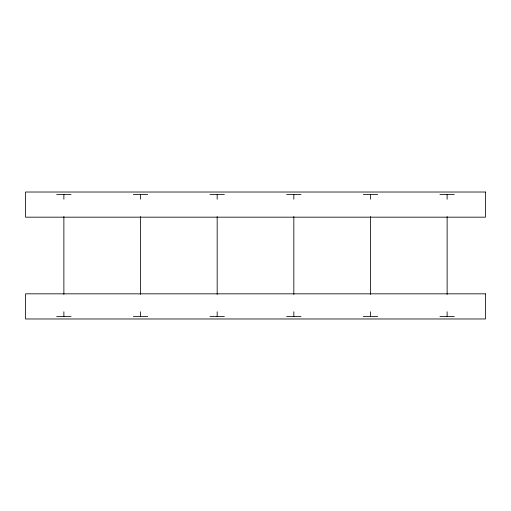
<?xml version="1.0" encoding="UTF-8"?>
<svg xmlns="http://www.w3.org/2000/svg" width="511" height="511" viewBox="0 0 511 511"><rect width="100%" height="100%" fill="white"/><g stroke="black" fill="none" stroke-linecap="round" stroke-linejoin="round"><path stroke-width="0.77" d="M56.689 194.416L71.061 194.416M133.339 194.416L147.711 194.416M209.989 194.416L224.361 194.416M286.639 194.416L301.011 194.416M363.289 194.416L377.661 194.416M439.939 194.416L454.311 194.416M56.689 316.577L71.061 316.577M133.339 316.577L147.711 316.577M209.989 316.577L224.361 316.577M286.639 316.577L301.011 316.577M363.289 316.577L377.661 316.577M439.939 316.577L454.311 316.577M447.125 194.416L447.125 199.207M447.125 216.549L447.125 294.451M447.125 311.787L447.125 316.577M370.475 194.416L370.475 199.207M370.475 216.549L370.475 294.451M370.475 311.787L370.475 316.577M293.825 194.416L293.825 199.207M293.825 216.549L293.825 294.451M293.825 311.787L293.825 316.577M217.175 194.416L217.175 199.207M217.175 216.549L217.175 294.451M217.175 311.787L217.175 316.577M140.525 194.416L140.525 199.207M140.525 216.549L140.525 294.451M140.525 311.787L140.525 316.577M63.875 194.416L63.875 199.207M63.875 216.549L63.875 294.451M63.875 311.787L63.875 316.577M485.45 192.027L25.55 192.021L25.55 217.175L485.45 217.175L485.45 192.027M485.45 293.825L25.55 293.825L25.55 318.979L485.45 318.973L485.45 293.825"/></g></svg>
